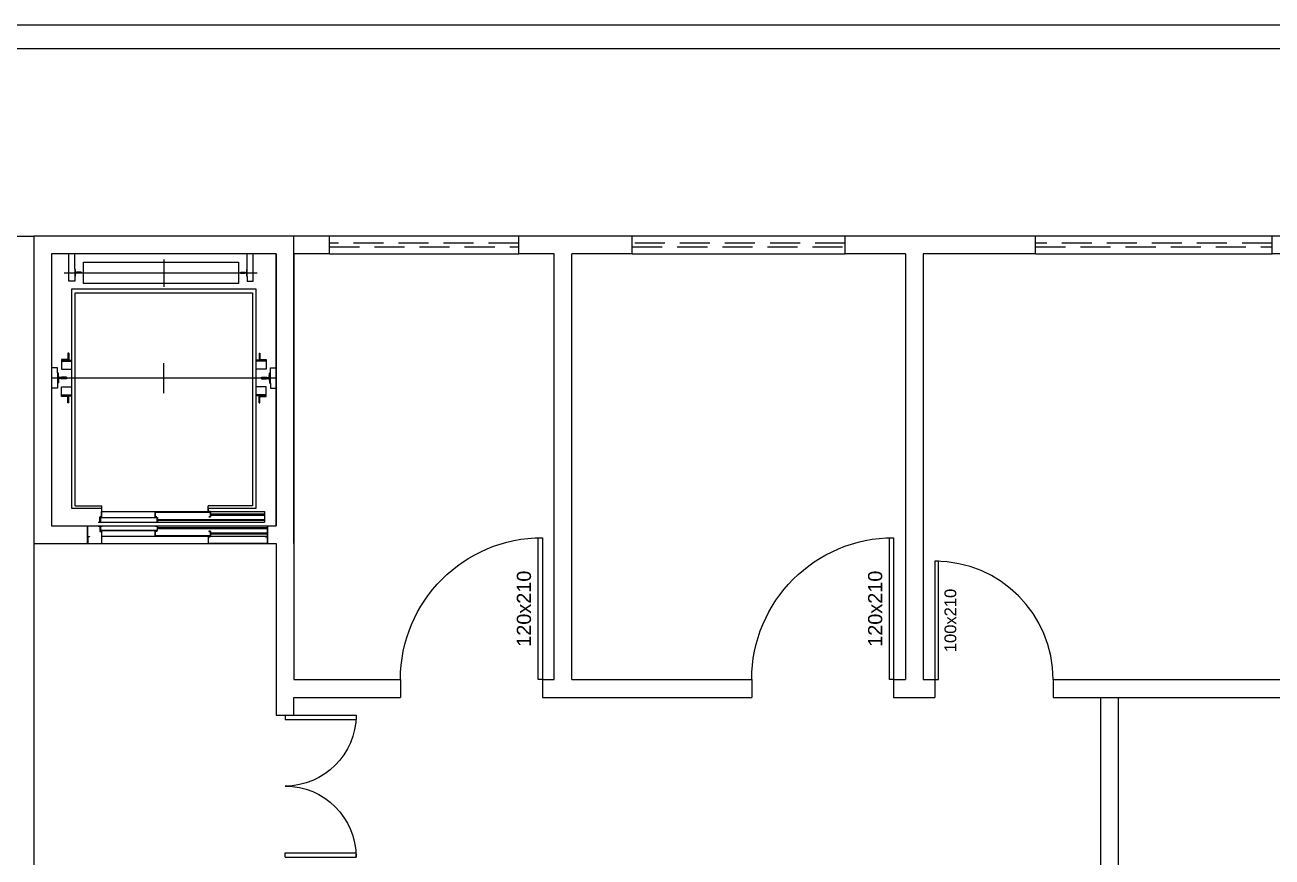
# Model space of a CAD drawing. Header units: centimetres. Extents: x 30244 to 591333, y -111940 to 104227.
# Drawn here: x 431170 to 432225, y 39264 to 39967 of the extents above; entities that cross this region are included whole.
import ezdxf
from ezdxf.enums import TextEntityAlignment as Align

# ---------------------------------------------------------------- set-up
doc = ezdxf.new("R2010")
doc.units = ezdxf.units.CM
doc.header["$LTSCALE"] = 4
for name, pattern in [('DASHED2', [9.525, 6.35, -3.175]), ('LTYPE_4', [112.5, 56.25, -56.25]), ('LTYPE_6', [168.75, 112.5, -28.125, 0, -28.125])]:
    doc.linetypes.add(name, pattern=pattern)
for name, color, linetype in [('0.1', 1, 'Continuous'), ('0.4', 4, 'Continuous'), ('0.6', 6, 'Continuous'), ('02-CONT', 2, 'Continuous'), ('08', 8, 'Continuous')]:
    doc.layers.add(name, color=color, linetype=linetype)
doc.styles.add('2mm 1-50', font='arial.ttf', dxfattribs={"height": 0.1})

# ---------------------------------------------------------------- blocks, each defined once
blk = doc.blocks.new('1_00e')
blk.add_lwpolyline([(-28.41, -52.25), (-25.41, -52.25), (-25.41, 47.75), (-28.41, 47.75)], close=True)
at = {"color": 1}
blk.add_arc((-28.41, -52.25), 100, 0, 90, dxfattribs=at)
blk = doc.blocks.new('1_00')
for p, q in [((-129.17, 59.05), (-129.17, 109.05)), ((-129.17, 109.05), (-126.17, 109.05)), ((-126.17, 59.05), (-126.17, 109.05)), ((-29.17, 109.05), (-32.17, 109.05)), ((-32.17, 59.05), (-32.17, 109.05)), ((-29.17, 59.05), (-29.17, 109.05)), ((-129.17, 59.05), (-126.17, 59.05)), ((-29.17, 59.05), (-32.17, 59.05))]:
    blk.add_line(p, q)
at = {"color": 1}
for centre, start, end in [((-129.17, 59.05), 0, 90), ((-29.17, 59.05), 90, 180)]:
    blk.add_arc(centre, 50, start, end, dxfattribs=at)

msp = doc.modelspace()

# ---------------------------------------------------------------- linework, layer by layer
at = {"layer": '0.1', "linetype": 'DASHED2'}
for p, q in [((431587.586, 39782.941), (431427.586, 39782.941)), ((431427.586, 39779.941), (431587.586, 39779.941)), ((431863.586, 39782.941), (431683.586, 39782.941)), ((431683.586, 39779.941), (431863.586, 39779.941)), ((432224.586, 39782.941), (432024.586, 39782.941)), ((432024.586, 39779.941), (432224.586, 39779.941))]:
    msp.add_line(p, q, dxfattribs=at)
at = {"layer": '0.1'}
msp.add_line((431223.086, 39528.941), (431375.086, 39528.941), dxfattribs=at)
at = {"layer": '0.4'}
for points in [[(422498.13, 36977.909), (422478.528, 36977.855), (422860.414, 39967.405), (435860.854, 39967.405), (435022.924, 37551.138)], [(422501.254, 36997.917), (422878.022, 39947.405), (435832.75, 39947.405), (435008.691, 37571.138)]]:
    msp.add_lwpolyline(points, dxfattribs=at)
at = {"layer": '0.6'}
for p, q in [((431427.586, 39773.941), (431427.586, 39788.941)), ((431587.586, 39788.941), (431427.586, 39788.941)), ((431587.586, 39773.941), (431587.586, 39788.941)), ((431683.586, 39773.941), (431683.586, 39788.941)), ((431863.586, 39788.941), (431683.586, 39788.941)), ((431863.586, 39773.941), (431863.586, 39788.941)), ((432024.586, 39773.941), (432024.586, 39788.941)), ((432224.586, 39788.941), (432024.586, 39788.941)), ((432224.586, 39773.941), (432224.586, 39788.941)), ((431427.586, 39773.941), (431587.586, 39773.941)), ((431683.586, 39773.941), (431863.586, 39773.941)), ((432024.586, 39773.941), (432224.586, 39773.941)), ((431223.086, 39543.941), (431223.086, 39528.941)), ((431223.086, 39543.941), (431223.086, 39528.941)), ((431375.086, 39543.941), (431375.086, 39528.941)), ((431375.086, 39528.941), (431375.086, 39543.941)), ((431487.586, 39413.941), (431487.586, 39398.941)), ((431607.586, 39413.941), (431607.586, 39398.941)), ((431784.586, 39413.941), (431784.586, 39398.941)), ((431904.586, 39413.941), (431904.586, 39398.941)), ((431939.586, 39413.941), (431939.586, 39398.941)), ((432039.586, 39413.941), (432039.586, 39398.941)), ((431382.586, 39398.941), (431382.586, 39383.941)), ((431397.586, 39383.941), (431397.586, 39398.941)), ((432079.586, 39398.941), (432079.586, 39248.941)), ((432094.586, 39398.941), (432094.586, 39248.941)), ((431382.586, 39383.941), (431397.586, 39383.941))]:
    msp.add_line(p, q, dxfattribs=at)
for points in [[(429932.586, 39098.944), (429917.586, 39098.944), (429917.586, 39788.941), (431177.586, 39788.941), (431177.586, 39098.944), (430097.586, 39098.944)], [(431397.586, 39528.941), (431397.586, 39788.941), (431177.586, 39788.941), (431177.586, 39528.941), (431223.086, 39528.941)], [(431427.586, 39788.941), (431382.586, 39788.941)], [(431632.586, 39788.941), (431587.586, 39788.941)], [(431683.586, 39788.941), (431617.586, 39788.941)], [(431929.586, 39788.941), (431863.586, 39788.941)], [(432024.586, 39788.941), (431914.586, 39788.941)], [(432334.586, 39788.941), (432224.586, 39788.941)], [(431382.586, 39773.941), (431192.586, 39773.941), (431192.586, 39543.941), (431223.086, 39543.941)], [(431382.586, 39773.941), (431382.586, 39543.941)], [(431382.586, 39543.941), (431382.586, 39773.941)], [(431427.586, 39773.941), (431397.586, 39773.941), (431397.586, 39413.941), (431487.586, 39413.941)], [(431397.586, 39528.941), (431397.586, 39773.941)], [(431607.586, 39413.941), (431617.586, 39413.941), (431617.586, 39773.941), (431587.586, 39773.941)], [(431632.586, 39413.941), (431632.586, 39773.941)], [(431683.586, 39773.941), (431632.586, 39773.941)], [(431914.586, 39773.941), (431863.586, 39773.941)], [(431914.586, 39773.941), (431914.586, 39413.941)], [(432024.586, 39773.941), (431929.586, 39773.941), (431929.586, 39413.941), (431939.586, 39413.941)], [(432319.586, 39773.941), (432224.586, 39773.941)], [(431375.086, 39543.941), (431382.586, 39543.941)], [(431375.086, 39528.941), (431382.586, 39528.941)], [(431382.586, 39528.941), (431382.586, 39398.941)], [(431632.586, 39413.941), (431784.586, 39413.941)], [(431904.586, 39413.941), (431914.586, 39413.941)], [(432039.586, 39413.941), (432319.586, 39413.941)], [(431397.586, 39398.941), (431487.586, 39398.941)], [(431607.586, 39398.941), (431632.586, 39398.941)], [(431617.586, 39398.941), (431784.586, 39398.941)], [(431904.586, 39398.941), (431929.586, 39398.941)], [(431914.586, 39398.941), (431939.586, 39398.941)], [(432039.586, 39398.941), (432334.586, 39398.941)]]:
    msp.add_lwpolyline(points, dxfattribs=at)
at = {"layer": '08', "color": 253}
for p, q in [((431207.186, 39750.691), (431207.186, 39773.941)), ((431212.186, 39761.191), (431212.186, 39773.941)), ((431219.586, 39766.941), (431350.586, 39766.941)), ((431219.586, 39748.941), (431219.586, 39766.941)), ((431350.586, 39766.941), (431350.586, 39748.941)), ((431357.986, 39761.191), (431357.986, 39773.941)), ((431362.986, 39750.691), (431362.986, 39773.941)), ((431212.586, 39760.791), (431212.186, 39761.191)), ((431212.186, 39761.191), (431212.186, 39754.691)), ((431212.586, 39755.091), (431212.186, 39754.691)), ((431212.186, 39754.691), (431212.186, 39750.691)), ((431212.586, 39760.791), (431212.586, 39758.141)), ((431213.886, 39758.141), (431212.586, 39758.141)), ((431212.586, 39757.741), (431212.586, 39755.091)), ((431213.886, 39757.741), (431212.586, 39757.741)), ((431213.886, 39758.141), (431214.086, 39758.341)), ((431214.086, 39757.541), (431213.886, 39757.741)), ((431217.586, 39758.341), (431214.086, 39758.341)), ((431217.586, 39757.541), (431214.086, 39757.541)), ((431217.586, 39758.341), (431217.586, 39757.541)), ((431352.586, 39758.341), (431356.086, 39758.341)), ((431352.586, 39757.541), (431352.586, 39758.341)), ((431352.586, 39757.541), (431356.086, 39757.541)), ((431356.086, 39758.341), (431356.286, 39758.141)), ((431356.286, 39757.741), (431356.086, 39757.541)), ((431356.286, 39758.141), (431357.586, 39758.141)), ((431356.286, 39757.741), (431357.586, 39757.741)), ((431357.586, 39760.791), (431357.986, 39761.191)), ((431357.586, 39758.141), (431357.586, 39760.791)), ((431357.586, 39755.091), (431357.586, 39757.741)), ((431357.586, 39755.091), (431357.986, 39754.691)), ((431357.986, 39754.691), (431357.986, 39761.191)), ((431357.986, 39754.691), (431357.986, 39750.691)), ((431212.186, 39750.691), (431207.186, 39750.691)), ((431350.586, 39748.941), (431219.586, 39748.941)), ((431357.986, 39750.691), (431362.986, 39750.691)), ((431209.586, 39743.941), (431209.586, 39558.941)), ((431365.586, 39743.941), (431209.586, 39743.941)), ((431212.586, 39740.941), (431362.586, 39740.941)), ((431212.586, 39560.941), (431212.586, 39740.941)), ((431333.521, 39740.941), (431333.521, 39740.941)), ((431362.586, 39740.941), (431362.586, 39560.941)), ((431365.586, 39558.941), (431365.586, 39743.941)), ((431201.086, 39684.541), (431201.086, 39676.441)), ((431206.486, 39684.541), (431201.086, 39684.541)), ((431207.086, 39683.941), (431201.086, 39683.941)), ((431206.486, 39689.941), (431206.486, 39684.541)), ((431207.086, 39689.941), (431206.486, 39689.941)), ((431207.086, 39689.941), (431207.086, 39683.941)), ((431207.086, 39683.941), (431209.586, 39683.941)), ((431368.086, 39683.941), (431365.586, 39683.941)), ((431368.086, 39689.941), (431368.686, 39689.941)), ((431368.086, 39689.941), (431368.086, 39683.941)), ((431368.086, 39683.941), (431374.086, 39683.941)), ((431368.686, 39689.941), (431368.686, 39684.541)), ((431368.686, 39684.541), (431374.086, 39684.541)), ((431374.086, 39684.541), (431374.086, 39676.441)), ((431197.586, 39677.441), (431192.586, 39677.441)), ((431197.586, 39673.441), (431197.586, 39677.441)), ((431197.586, 39673.441), (431198.036, 39673.441)), ((431197.586, 39673.441), (431197.586, 39668.941)), ((431198.403, 39673.091), (431198.036, 39673.441)), ((431198.569, 39669.74), (431198.403, 39673.091)), ((431201.086, 39676.441), (431207.086, 39676.441)), ((431207.086, 39676.441), (431209.586, 39676.441)), ((431368.086, 39676.441), (431365.586, 39676.441)), ((431374.086, 39676.441), (431368.086, 39676.441)), ((431376.603, 39669.74), (431376.769, 39673.091)), ((431376.769, 39673.091), (431377.136, 39673.441)), ((431377.586, 39673.441), (431377.136, 39673.441)), ((431377.586, 39673.441), (431377.586, 39677.441)), ((431377.586, 39677.441), (431382.586, 39677.441)), ((431377.586, 39668.941), (431377.586, 39673.441)), ((431197.586, 39660.441), (431192.586, 39660.441)), ((431197.586, 39668.941), (431197.586, 39664.441)), ((431197.586, 39664.441), (431198.036, 39664.441)), ((431197.586, 39664.441), (431197.586, 39660.441)), ((431198.403, 39664.79), (431198.036, 39664.441)), ((431198.569, 39668.141), (431198.403, 39664.79)), ((431198.936, 39669.391), (431198.569, 39669.74)), ((431198.569, 39668.141), (431198.936, 39668.491)), ((431200.536, 39669.391), (431198.936, 39669.391)), ((431200.536, 39668.491), (431198.936, 39668.491)), ((431200.536, 39669.391), (431200.886, 39669.741)), ((431200.536, 39668.491), (431200.886, 39668.141)), ((431205.086, 39669.741), (431200.886, 39669.741)), ((431205.086, 39668.141), (431200.886, 39668.141)), ((431201.086, 39661.441), (431207.086, 39661.441)), ((431201.086, 39653.341), (431201.086, 39661.441)), ((431205.086, 39668.941), (431205.086, 39669.741)), ((431205.086, 39668.941), (431205.086, 39668.141)), ((431207.086, 39661.441), (431209.586, 39661.441)), ((431368.086, 39661.441), (431365.586, 39661.441)), ((431374.086, 39661.441), (431368.086, 39661.441)), ((431370.086, 39669.741), (431374.286, 39669.741)), ((431370.086, 39668.941), (431370.086, 39669.741)), ((431370.086, 39668.941), (431370.086, 39668.141)), ((431370.086, 39668.141), (431374.286, 39668.141)), ((431374.086, 39653.341), (431374.086, 39661.441)), ((431374.636, 39669.391), (431374.286, 39669.741)), ((431374.636, 39668.491), (431374.286, 39668.141)), ((431374.636, 39669.391), (431376.236, 39669.391)), ((431374.636, 39668.491), (431376.236, 39668.491)), ((431376.603, 39669.74), (431376.236, 39669.391)), ((431376.236, 39668.491), (431376.603, 39668.141)), ((431376.603, 39668.141), (431376.769, 39664.79)), ((431376.769, 39664.79), (431377.136, 39664.441)), ((431377.586, 39664.441), (431377.136, 39664.441)), ((431377.586, 39664.441), (431377.586, 39668.941)), ((431377.586, 39664.441), (431377.586, 39660.441)), ((431377.586, 39660.441), (431382.586, 39660.441)), ((431207.086, 39653.941), (431201.086, 39653.941)), ((431206.486, 39653.341), (431201.086, 39653.341)), ((431206.486, 39647.941), (431206.486, 39653.341)), ((431207.086, 39647.941), (431207.086, 39653.941)), ((431207.086, 39653.941), (431209.586, 39653.941)), ((431368.086, 39653.941), (431365.586, 39653.941)), ((431368.086, 39653.941), (431374.086, 39653.941)), ((431368.086, 39647.941), (431368.086, 39653.941)), ((431368.686, 39653.341), (431374.086, 39653.341)), ((431368.686, 39647.941), (431368.686, 39653.341)), ((431207.086, 39647.941), (431206.486, 39647.941)), ((431368.086, 39647.941), (431368.686, 39647.941)), ((431209.586, 39558.941), (431234.886, 39558.941)), ((431212.586, 39560.941), (431235.086, 39560.941)), ((431234.886, 39558.941), (431234.886, 39555.941)), ((431234.886, 39551.641), (431234.886, 39555.941)), ((431235.086, 39555.941), (431235.086, 39560.941)), ((431235.086, 39551.441), (431235.086, 39555.941)), ((431235.086, 39555.941), (431372.586, 39555.941)), ((431280.086, 39555.441), (431327.086, 39555.441)), ((431280.086, 39555.441), (431280.086, 39551.441)), ((431326.886, 39555.241), (431280.286, 39555.241)), ((431280.286, 39551.641), (431280.286, 39555.241)), ((431362.586, 39560.941), (431325.086, 39560.941)), ((431325.086, 39555.941), (431325.086, 39560.941)), ((431325.286, 39558.941), (431365.586, 39558.941)), ((431325.286, 39556.141), (431325.286, 39558.941)), ((431326.586, 39556.141), (431325.286, 39556.141)), ((431326.586, 39555.941), (431326.586, 39556.141)), ((431326.886, 39551.641), (431326.886, 39555.241)), ((431327.086, 39555.441), (431327.086, 39551.441)), ((431372.586, 39555.941), (431372.586, 39546.941)), ((431223.086, 39543.941), (431232.086, 39543.941)), ((431223.086, 39534.941), (431223.086, 39543.941)), ((431223.086, 39528.941), (431223.086, 39543.941)), ((431232.086, 39547.141), (431233.386, 39547.141)), ((431232.086, 39546.941), (431232.086, 39547.141)), ((431232.086, 39546.941), (431372.586, 39546.941)), ((431232.086, 39543.941), (431375.086, 39543.941)), ((431232.086, 39543.941), (431232.086, 39543.741)), ((431233.386, 39551.641), (431234.886, 39551.641)), ((431233.386, 39547.141), (431233.386, 39551.641)), ((431233.586, 39551.441), (431233.586, 39546.941)), ((431235.086, 39551.441), (431233.586, 39551.441)), ((431233.586, 39539.441), (431233.586, 39543.941)), ((431233.886, 39550.941), (431282.086, 39550.941)), ((431233.886, 39546.941), (431233.886, 39550.941)), ((431233.886, 39543.941), (431233.886, 39539.941)), ((431234.086, 39550.741), (431234.086, 39547.141)), ((431281.886, 39550.741), (431234.086, 39550.741)), ((431234.086, 39547.141), (431235.386, 39547.141)), ((431235.386, 39547.141), (431235.386, 39546.941)), ((431235.386, 39543.741), (431235.386, 39543.941)), ((431280.086, 39551.441), (431281.586, 39551.441)), ((431281.586, 39551.641), (431280.286, 39551.641)), ((431280.586, 39547.141), (431281.886, 39547.141)), ((431280.586, 39546.941), (431280.586, 39547.141)), ((431280.586, 39543.941), (431280.586, 39543.741)), ((431281.586, 39551.441), (431281.586, 39551.641)), ((431281.886, 39547.141), (431281.886, 39550.741)), ((431282.086, 39550.941), (431282.086, 39546.941)), ((431282.086, 39549.441), (431372.586, 39549.441)), ((431372.586, 39548.441), (431282.086, 39548.441)), ((431282.086, 39539.941), (431282.086, 39543.941)), ((431325.586, 39551.641), (431326.886, 39551.641)), ((431325.586, 39551.441), (431325.586, 39551.641)), ((431327.086, 39551.441), (431325.586, 39551.441)), ((431372.586, 39553.941), (431327.086, 39553.941)), ((431327.086, 39552.941), (431372.586, 39552.941)), ((431375.086, 39543.941), (431375.086, 39534.941)), ((431375.086, 39543.941), (431375.086, 39528.941)), ((431223.086, 39528.941), (431223.086, 39539.941)), ((431223.086, 39534.941), (431224.586, 39534.941)), ((431223.286, 39534.741), (431223.286, 39529.141)), ((431224.586, 39534.741), (431223.286, 39534.741)), ((431224.586, 39534.941), (431224.586, 39534.741)), ((431232.086, 39543.741), (431233.386, 39543.741)), ((431233.386, 39543.741), (431233.386, 39539.241)), ((431233.386, 39539.241), (431234.886, 39539.241)), ((431235.086, 39539.441), (431233.586, 39539.441)), ((431233.886, 39539.941), (431282.086, 39539.941)), ((431234.086, 39543.741), (431235.386, 39543.741)), ((431234.086, 39540.141), (431234.086, 39543.741)), ((431281.886, 39540.141), (431234.086, 39540.141)), ((431234.886, 39539.241), (431234.886, 39529.141)), ((431235.086, 39528.941), (431235.086, 39539.441)), ((431375.086, 39534.941), (431235.086, 39534.941)), ((431280.086, 39539.441), (431281.586, 39539.441)), ((431280.086, 39535.441), (431280.086, 39539.441)), ((431280.086, 39535.441), (431327.086, 39535.441)), ((431280.286, 39539.241), (431280.286, 39535.641)), ((431281.586, 39539.241), (431280.286, 39539.241)), ((431326.886, 39535.641), (431280.286, 39535.641)), ((431280.586, 39543.741), (431281.886, 39543.741)), ((431281.586, 39539.441), (431281.586, 39539.241)), ((431281.886, 39543.741), (431281.886, 39540.141)), ((431282.086, 39542.441), (431375.086, 39542.441)), ((431375.086, 39541.441), (431282.086, 39541.441)), ((431325.086, 39534.941), (431325.086, 39528.941)), ((431325.286, 39529.141), (431325.286, 39534.741)), ((431325.286, 39534.741), (431326.586, 39534.741)), ((431325.586, 39539.441), (431325.586, 39539.241)), ((431327.086, 39539.441), (431325.586, 39539.441)), ((431325.586, 39539.241), (431326.886, 39539.241)), ((431326.586, 39534.741), (431326.586, 39534.941)), ((431326.886, 39539.241), (431326.886, 39535.641)), ((431327.086, 39535.441), (431327.086, 39539.441)), ((431327.086, 39537.941), (431375.086, 39537.941)), ((431375.086, 39536.941), (431327.086, 39536.941)), ((431373.586, 39534.941), (431373.586, 39534.741)), ((431373.586, 39534.741), (431374.886, 39534.741)), ((431374.886, 39534.741), (431374.886, 39529.141)), ((431375.086, 39528.941), (431375.086, 39539.941)), ((431325.086, 39528.941), (431375.086, 39528.941)), ((431374.886, 39529.141), (431325.286, 39529.141))]:
    msp.add_line(p, q, dxfattribs=at)
at = {"layer": '08', "color": 253, "linetype": 'LTYPE_6'}
for p, q in [((431287.586, 39768.994), (431287.586, 39746.058)), ((431203.31, 39757.941), (431366.486, 39757.941)), ((431287.586, 39656.149), (431287.586, 39681.379)), ((431192.586, 39668.941), (431381.616, 39668.941))]:
    msp.add_line(p, q, dxfattribs=at)
at = {"layer": '08', "color": 253, "linetype": 'LTYPE_4'}
for p, q in [((431201.086, 39683.091), (431207.086, 39683.091)), ((431207.086, 39683.091), (431209.586, 39683.091)), ((431368.086, 39683.091), (431365.586, 39683.091)), ((431374.086, 39683.091), (431368.086, 39683.091)), ((431201.086, 39654.791), (431207.086, 39654.791)), ((431207.086, 39654.791), (431209.586, 39654.791)), ((431368.086, 39654.791), (431365.586, 39654.791)), ((431374.086, 39654.791), (431368.086, 39654.791))]:
    msp.add_line(p, q, dxfattribs=at)

# ---------------------------------------------------------------- block references
at = {"layer": '02-CONT', "xscale": -1.2, "yscale": 1.2, "zscale": 1.2}
for p in [(431573.5, 39476.644), (431870.5, 39476.644)]:
    msp.add_blockref('1_00e', p, dxfattribs=at)
at = {"layer": '02-CONT'}
msp.add_blockref('1_00e', (431967.992, 39466.194), dxfattribs=at)
at = {"layer": '02-CONT', "xscale": -1.2, "yscale": 1.2, "zscale": 1.2, "rotation": 270}
msp.add_blockref('1_00', (431319.223, 39418.948), dxfattribs=at)

# ---------------------------------------------------------------- texts
at = {"layer": '02-CONT', "style": '2mm 1-50'}
for s, height, p in [('120x210', 12, (431591.986, 39473.887)), ('120x210', 12, (431888.986, 39473.887)), ('100x210', 10, (431952.586, 39463.941))]:
    msp.add_text(s, height=height, rotation=90, dxfattribs=at).set_placement(p, align=Align.MIDDLE_CENTER)

doc.saveas('drawing.dxf')
